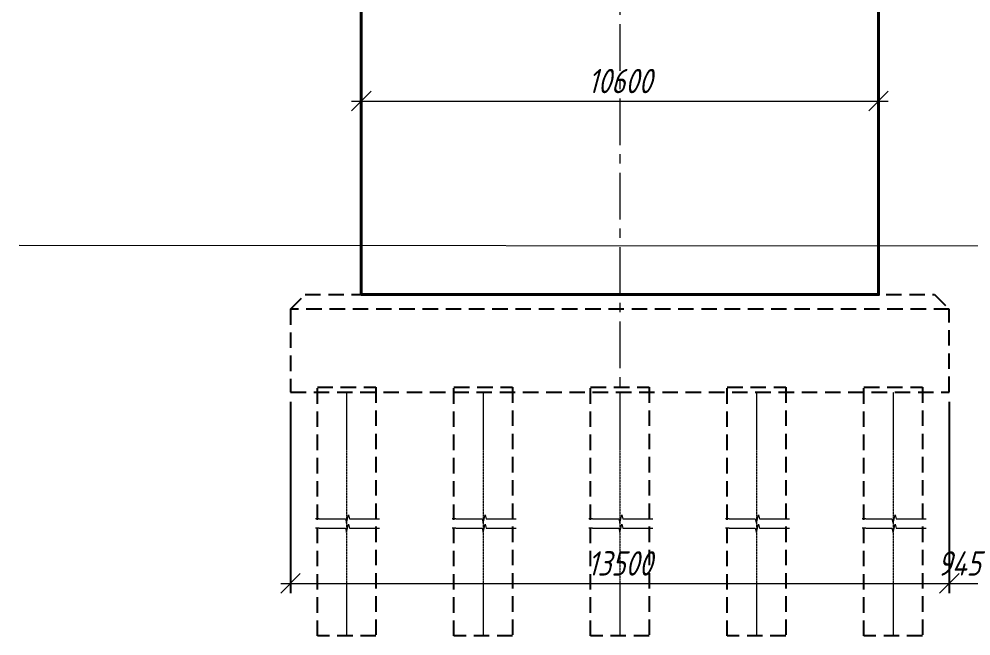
# Model space of a CAD drawing. Header units: millimetres. Extents: x 1864 to 10174863, y -4887456 to 5366151.
# Drawn here: x 8816721 to 8836228, y -6721 to 5928 of the extents above; entities that cross this region are included whole.
import ezdxf

# ---------------------------------------------------------------- set-up
doc = ezdxf.new("R2010")
doc.units = ezdxf.units.MM
for name, pattern in [('CENTER', [50.8, 31.75, -6.35, 6.35, -6.35]), ('невидимая', [9.525, 6.35, -3.175]), ('осевая', [2, 1.25, -0.25, 0.25, -0.25])]:
    doc.linetypes.add(name, pattern=pattern)
for name, color, linetype, lineweight in [('S-GRID', 1, 'CENTER', 20), ('S-OPOR', 2, 'Continuous', 40), ('ИС_Ось', 3, 'осевая', 18), ('ИС_Размер', 3, 'Continuous', 18), ('ИС_Тонкая', 3, 'Continuous', 18)]:
    doc.layers.add(name, color=color, linetype=linetype, lineweight=lineweight)
doc.layers.add('ИС_Невидимая', color=4, linetype='невидимая')
doc.styles.add('0', font='isocpeur.ttf', dxfattribs={"width": 0.8, "oblique": 15})
doc.linetypes.add('Земля', pattern='A,4.5,[130,ltypeshp.shx,S=3,R=-45,X=0,Y=-2.121],2.4,[130,ltypeshp.shx,S=3,R=-45,X=0,Y=-2.121],2.4,[130,ltypeshp.shx,S=3,R=-45,X=0,Y=-2.121],4.5', length=13.8)
doc.dimstyles.new('М200', dxfattribs={"dimscale": 200, "dimtxt": 2.5, "dimasz": 2, "dimexe": 1, "dimexo": 1, "dimgap": 0.8, "dimtad": 1, "dimdec": 0, "dimzin": 0, "dimdsep": 46, "dimtxsty": '0', "dimblk": 'OBLIQUE', "dimcen": 0.09, "dimdle": 1, "dimclrd": 256, "dimclre": 256, "dimclrt": 256, "dimadec": 4, "dimazin": 0, "dimtfac": 1, "dimtdec": 0, "dimtmove": 1, "dimatfit": 2, "dimfxl": 1, "dimtolj": 1, "dimtzin": 0, "dimlwd": -1, "dimarcsym": 0})

# ---------------------------------------------------------------- blocks, each defined once
blk = doc.blocks.new('_OBLIQUE')
at = {"color": 0, "linetype": 'ByBlock', "lineweight": -2}
blk.add_line((0.5, 0.5), (-0.5, -0.5), dxfattribs=at)
blk = doc.blocks.new('*D850')
at = {"layer": 'Defpoints', "color": 0, "linetype": 'Continuous', "transparency": 16777216}
for p in [(8823734, 4247), (8834334, 4247), (8834334, 4247)]:
    blk.add_point(p, dxfattribs=at)
at = {"layer": 'ИС_Размер', "transparency": 16777216}
blk.add_line((8823534, 4247), (8834534, 4247), dxfattribs=at)
at = {"layer": 'ИС_Размер', "lineweight": -2, "transparency": 16777216}
blk.add_line((8823734, 4047), (8823734, 4047), dxfattribs=at)
at = {"layer": 'ИС_Размер', "linetype": 'Continuous', "transparency": 16777216, "xscale": 400, "yscale": 400, "zscale": 400, "rotation": 180}
blk.add_blockref('_OBLIQUE', (8823734, 4247), dxfattribs=at)
at = {"layer": 'ИС_Размер', "linetype": 'Continuous', "transparency": 16777216, "xscale": 400, "yscale": 400, "zscale": 400}
blk.add_blockref('_OBLIQUE', (8834334, 4247), dxfattribs=at)
at = {"layer": 'ИС_Размер', "linetype": 'Continuous', "transparency": 16777216, "insert": (8829034, 4657), "char_height": 500, "attachment_point": 5, "style": '0'}
blk.add_mtext('\\A1;10600', dxfattribs=at)
blk = doc.blocks.new('*D991')
at = {"layer": 'Defpoints', "color": 0, "linetype": 'Continuous', "transparency": 16777216}
for p in [(8822284, -1721, 5778), (8835784, -1721, 5778), (8835784, -5643)]:
    blk.add_point(p, dxfattribs=at)
at = {"layer": 'ИС_Размер', "lineweight": -2, "transparency": 16777216}
for p, q in [((8822284, -1921), (8822284, -5843)), ((8835784, -1921), (8835784, -5843))]:
    blk.add_line(p, q, dxfattribs=at)
at = {"layer": 'ИС_Размер', "transparency": 16777216}
blk.add_line((8822084, -5643), (8835984, -5643), dxfattribs=at)
at = {"layer": 'ИС_Размер', "linetype": 'Continuous', "transparency": 16777216, "xscale": 400, "yscale": 400, "zscale": 400, "rotation": 180}
blk.add_blockref('_OBLIQUE', (8822284, -5643), dxfattribs=at)
at = {"layer": 'ИС_Размер', "linetype": 'Continuous', "transparency": 16777216, "xscale": 400, "yscale": 400, "zscale": 400}
blk.add_blockref('_OBLIQUE', (8835784, -5643), dxfattribs=at)
at = {"layer": 'ИС_Размер', "linetype": 'Continuous', "transparency": 16777216, "insert": (8829034, -5233), "char_height": 500, "attachment_point": 5, "style": '0'}
blk.add_mtext('\\A1;13500', dxfattribs=at)
blk = doc.blocks.new('*D992')
at = {"layer": 'Defpoints', "color": 0, "linetype": 'Continuous', "transparency": 16777216}
for p in [(8835784, -1721), (8836730, -1721), (8836730, -5643)]:
    blk.add_point(p, dxfattribs=at)
at = {"layer": 'ИС_Размер', "lineweight": -2, "transparency": 16777216}
for p, q in [((8835784, -1921), (8835784, -5843)), ((8836730, -1921), (8836730, -5843))]:
    blk.add_line(p, q, dxfattribs=at)
at = {"layer": 'ИС_Размер', "transparency": 16777216}
blk.add_line((8835584, -5643), (8836930, -5643), dxfattribs=at)
at = {"layer": 'ИС_Размер', "linetype": 'Continuous', "transparency": 16777216, "xscale": 400, "yscale": 400, "zscale": 400, "rotation": 180}
blk.add_blockref('_OBLIQUE', (8835784, -5643), dxfattribs=at)
at = {"layer": 'ИС_Размер', "linetype": 'Continuous', "transparency": 16777216, "xscale": 400, "yscale": 400, "zscale": 400}
blk.add_blockref('_OBLIQUE', (8836730, -5643), dxfattribs=at)
at = {"layer": 'ИС_Размер', "linetype": 'Continuous', "transparency": 16777216, "insert": (8835984, -5233), "char_height": 500, "attachment_point": 5, "style": '0'}
blk.add_mtext('\\A1;945', dxfattribs=at)
blk = doc.blocks.new('*U957')
at = {"color": 0, "linetype": 'ByBlock', "lineweight": -2}
for p, q in [((21.87, 0), (0, 0)), ((47.23, 0), (25.37, 0)), ((47.23, 0), (50.23, 0)), ((0, 0), (-3, 0))]:
    blk.add_line(p, q, dxfattribs=at)
blk.add_lwpolyline([(25.37, 0), (24.49, -3.5), (22.74, 3.5), (21.87, 0)], dxfattribs=at)
blk = doc.blocks.new('*U954')
at = {"color": 0, "linetype": 'ByBlock', "lineweight": -2}
for p, q in [((21.87, 0), (0, 0)), ((47.23, 0), (25.37, 0)), ((47.23, 0), (50.23, 0)), ((0, 0), (-3, 0))]:
    blk.add_line(p, q, dxfattribs=at)
blk.add_lwpolyline([(25.37, 0), (24.49, -3.5), (22.74, 3.5), (21.87, 0)], dxfattribs=at)
blk = doc.blocks.new('*U990')
at = {"layer": 'ИС_Невидимая', "ltscale": 50}
blk.add_lwpolyline([(-618, 2550), (582, 2550), (582, -2550), (-618, -2550)], close=True, dxfattribs=at)
at = {"layer": 'ИС_Ось', "ltscale": 0.3}
blk.add_lwpolyline([(-18, 2450), (-18, -2550)], dxfattribs=at)
at = {"layer": 'ИС_Тонкая', "xscale": -24.62300410485155, "yscale": 24.62300410485155, "zscale": 24.62300410485155}
for name, p in [('*U957', (582, -150)), ('*U954', (582, -342))]:
    blk.add_blockref(name, p, dxfattribs=at)
blk = doc.blocks.new('*U987')
at = {"layer": 'ИС_Ось', "color": 0, "linetype": 'ByBlock', "lineweight": -2, "transparency": 16777216}
for p in [(0, 0), (2800, 0), (5600, 0), (8400, 0), (11200, 0)]:
    blk.add_blockref('*U990', p, dxfattribs=at)

msp = doc.modelspace()

# ---------------------------------------------------------------- linework, layer by layer
at = {"layer": 'S-GRID', "linetype": 'CENTER', "ltscale": 30}
msp.add_line((8829033.6, 16489.3, -5778.2), (8829033.6, -2299.6, -5778.2), dxfattribs=at)
at = {"layer": 'S-OPOR', "elevation": -5778.2}
msp.add_lwpolyline([(8823734, 279.1), (8834334, 279.1), (8834333.6, 6279.2), (8823733.6, 6279.2)], close=True, dxfattribs=at)
at = {"layer": 'ИС_Невидимая', "ltscale": 50, "elevation": -5778.2}
for points in [[(8835784.1, -20.8), (8822284.1, -21), (8822583.8, 279), (8835484.1, 279.2)], [(8822284.5, -1720.9), (8835784.5, -1720.9), (8835784.1, -20.9), (8822284.1, -20.9)]]:
    msp.add_lwpolyline(points, close=True, dxfattribs=at)
at = {"layer": 'ИС_Размер', "color": 3, "linetype": 'Земля', "ltscale": 0.5}
msp.add_line((8816720.6, 1290.7, -5778.2), (8858028, 1269.7, -5778.2), dxfattribs=at)

# ---------------------------------------------------------------- block references
at = {"layer": 'ИС_Ось'}
msp.add_blockref('*U987', (8823452.1, -4170.9, -5778.2), dxfattribs=at)

# ---------------------------------------------------------------- dimensions: what is measured, and where the dimension line sits
at = {"layer": 'ИС_Размер', "linetype": 'Continuous'}
for base, p1, p2, picture, middle in [((8834333.7, 4246.5, -5778.2), (8823733.7, 4246.6, -5778.2), (8834333.7, 4246.5, -5778.2), '*D850', (8829033.7, 4656.5, -5778.2)), ((8835784.5, -5642.8, -11556.3), (8822284.5, -1720.9, -5778.2), (8835784.5, -1721.1, -5778.2), '*D991', (8829034.5, -5232.8, -11556.3))]:
    dim = msp.add_linear_dim(base=base, p1=p1, p2=p2, dimstyle='М200', dxfattribs=at)
    dim.commit()
    dim.dimension.update_dxf_attribs({"geometry": picture, "text_midpoint": middle})
dim = msp.add_linear_dim(base=(8836729.6, -5642.8, -5778.2), p1=(8835784.5, -1721.1, -5778.2), p2=(8836729.6, -1721.2, -5778.2), dimstyle='М200', dxfattribs=at)
dim.commit()
dim.dimension.update_dxf_attribs({"geometry": '*D992', "text_midpoint": (8835984.5, -5642.8, -5778.2), "dimtype": 160})

doc.saveas('drawing.dxf')
